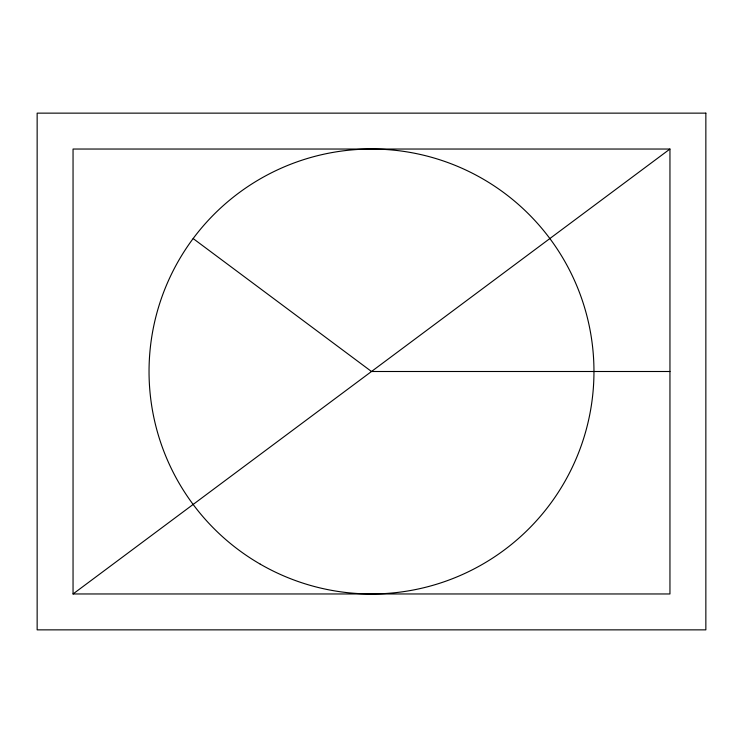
<?xml version="1.0" encoding="UTF-8"?>
<svg xmlns="http://www.w3.org/2000/svg" width="743" height="743" viewBox="0 0 743 743"><rect width="100%" height="100%" fill="white"/><g stroke="black" fill="none" stroke-linecap="round" stroke-linejoin="round"><path stroke-width="1.11" d="M73.046 593.963L669.954 149.037L669.954 593.963L73.046 593.963L73.046 149.037L669.954 149.037M669.954 371.5L371.5 371.5L193.199 238.596M705.85 113.14L37.15 113.14L37.15 629.86L705.85 629.86L705.85 113.14M260.273 564.16A222.463 222.463 0 0 0 593.963 371.5A222.463 222.463 0 0 0 260.273 178.84A222.463 222.463 0 0 0 260.273 564.16"/></g></svg>
